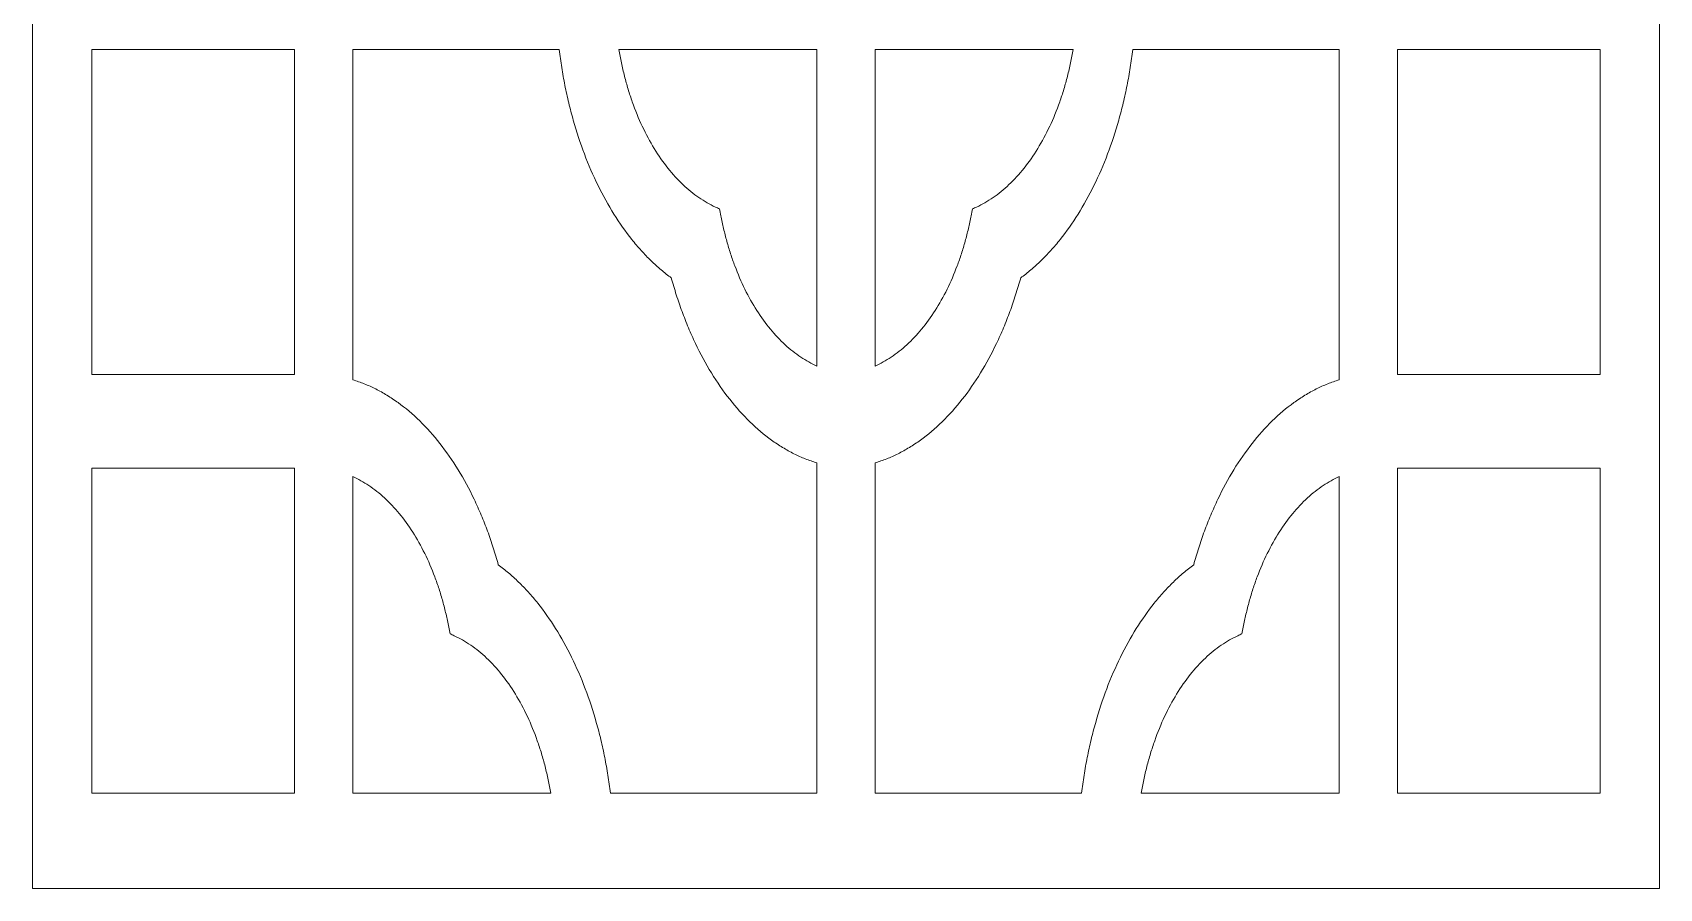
# Model space of a CAD drawing. Header units: centimetres. Extents: x -20.1 to -10.2, y -9.5 to 9.5.
# Drawn here: x -20.05 to -15.501, y -9.5 to -7.107 of the extents above; entities that cross this region are included whole.
import ezdxf

# ---------------------------------------------------------------- set-up
doc = ezdxf.new("R2010")
doc.units = ezdxf.units.CM
doc.header["$MEASUREMENT"] = 0
doc.layers.add('layer 1', color=7, linetype='Continuous')

msp = doc.modelspace()

# ---------------------------------------------------------------- linework, layer by layer
at = {"layer": 'layer 1', "color": 250, "lineweight": 9}
msp.add_open_spline([(-15.50075, 9.5), (-15.50075, 3.16666), (-15.50075, -3.16667), (-15.50075, -9.5), (-15.50075, -9.5), (-17.01717, -9.5), (-18.53362, -9.5), (-20.05006, -9.5), (-20.05006, -9.5), (-20.05006, -3.16667), (-20.05006, 3.16666), (-20.05006, 9.5), (-20.05006, 9.5), (-18.53362, 9.5), (-17.01717, 9.5), (-15.50075, 9.5)], degree=3, knots=[0, 0, 0, 0, 0.2, 0.2, 0.2, 0.2, 0.4, 0.4, 0.4, 0.4, 0.6, 0.6, 0.6, 0.6, 1, 1, 1, 1], dxfattribs=at)
at = {"layer": 'layer 1', "color": 7, "lineweight": 9}
for points, knots in [([(-19.88465, -8.06279), (-19.69574, -8.06279), (-19.50683, -8.06279), (-19.31798, -8.06279), (-19.31798, -8.06279), (-19.31798, -7.75997), (-19.31798, -7.45727), (-19.31798, -7.15454), (-19.31798, -7.15454), (-19.50683, -7.15454), (-19.69574, -7.15454), (-19.88465, -7.15454), (-19.88465, -7.15454), (-19.88465, -7.45727), (-19.88465, -7.75997), (-19.88465, -8.06279)], [0, 0, 0, 0, 0.2, 0.2, 0.2, 0.2, 0.4, 0.4, 0.4, 0.4, 0.6, 0.6, 0.6, 0.6, 1, 1, 1, 1]), ([(-18.43418, -9.23335), (-18.24187, -9.23335), (-18.04956, -9.23335), (-17.85725, -9.23335), (-17.85725, -9.23335), (-17.85725, -8.92557), (-17.85725, -8.61776), (-17.85725, -8.30988), (-17.85725, -8.30988), (-17.86793, -8.30676), (-17.87855, -8.30303), (-17.88919, -8.29879), (-17.88919, -8.29879), (-17.89984, -8.29455), (-17.91048, -8.28977), (-17.92104, -8.28447), (-17.92104, -8.28447), (-17.93165, -8.27921), (-17.94221, -8.27332), (-17.95264, -8.26697), (-17.95264, -8.26697), (-17.96317, -8.26057), (-17.97357, -8.25362), (-17.98383, -8.24616), (-17.98383, -8.24616), (-18.00454, -8.23125), (-18.02469, -8.21414), (-18.04418, -8.19519), (-18.04418, -8.19519), (-18.06376, -8.17604), (-18.08255, -8.15499), (-18.10056, -8.13219), (-18.10056, -8.13219), (-18.11855, -8.10931), (-18.1356, -8.08474), (-18.15165, -8.05855), (-18.15165, -8.05855), (-18.16765, -8.03241), (-18.18257, -8.00487), (-18.19634, -7.97597), (-18.19634, -7.97597), (-18.20326, -7.96157), (-18.20981, -7.94695), (-18.2161, -7.93195), (-18.2161, -7.93195), (-18.22232, -7.91712), (-18.22825, -7.90199), (-18.2339, -7.88666), (-18.2339, -7.88666), (-18.23955, -7.87135), (-18.24485, -7.85589), (-18.24987, -7.84014), (-18.24987, -7.84014), (-18.25483, -7.82462), (-18.25949, -7.80886), (-18.26391, -7.79289), (-18.26391, -7.79289), (-18.27353, -7.78577), (-18.28307, -7.77831), (-18.29251, -7.77022), (-18.29251, -7.77022), (-18.30198, -7.76225), (-18.31133, -7.75365), (-18.32057, -7.74472), (-18.32057, -7.74472), (-18.32983, -7.73573), (-18.33897, -7.7262), (-18.3479, -7.71636), (-18.3479, -7.71636), (-18.35698, -7.70629), (-18.36579, -7.69594), (-18.37442, -7.68506), (-18.37442, -7.68506), (-18.3919, -7.6632), (-18.40853, -7.63968), (-18.42428, -7.61463), (-18.42428, -7.61463), (-18.44007, -7.58934), (-18.45493, -7.56261), (-18.46876, -7.53443), (-18.46876, -7.53443), (-18.48259, -7.50625), (-18.49534, -7.47681), (-18.50695, -7.44626), (-18.50695, -7.44626), (-18.51844, -7.4158), (-18.52881, -7.3844), (-18.53795, -7.35211), (-18.53795, -7.35211), (-18.54252, -7.33605), (-18.54679, -7.31987), (-18.5507, -7.30342), (-18.5507, -7.30342), (-18.55461, -7.28715), (-18.55816, -7.27067), (-18.5615, -7.25407), (-18.5615, -7.25407), (-18.56475, -7.23762), (-18.56769, -7.22105), (-18.5704, -7.20437), (-18.5704, -7.20437), (-18.57299, -7.1878), (-18.57533, -7.17123), (-18.57735, -7.15454), (-18.57735, -7.15454), (-18.76965, -7.15454), (-18.96199, -7.15454), (-19.15427, -7.15454), (-19.15427, -7.15454), (-19.15427, -7.46232), (-19.15427, -7.77013), (-19.15427, -8.07791), (-19.15427, -8.07791), (-19.14362, -8.08113), (-19.13298, -8.08486), (-19.12236, -8.08898), (-19.12236, -8.08898), (-19.11172, -8.09325), (-19.1011, -8.09812), (-19.09052, -8.10341), (-19.09052, -8.10341), (-19.0799, -8.10868), (-19.06932, -8.11448), (-19.05891, -8.12092), (-19.05891, -8.12092), (-19.04842, -8.12732), (-19.03798, -8.13418), (-19.02773, -8.14163), (-19.02773, -8.14163), (-19.00701, -8.15664), (-18.98686, -8.17363), (-18.96741, -8.1927), (-18.96741, -8.1927), (-18.9478, -8.21176), (-18.929, -8.23278), (-18.91099, -8.2557), (-18.91099, -8.2557), (-18.89301, -8.27858), (-18.87596, -8.30315), (-18.8599, -8.32934), (-18.8599, -8.32934), (-18.8439, -8.35547), (-18.82899, -8.38302), (-18.81515, -8.41192), (-18.81515, -8.41192), (-18.80833, -8.42623), (-18.80174, -8.44091), (-18.79546, -8.45585), (-18.79546, -8.45585), (-18.7892, -8.47065), (-18.78328, -8.48577), (-18.77759, -8.50123), (-18.77759, -8.50123), (-18.772, -8.51645), (-18.76671, -8.53199), (-18.76169, -8.54763), (-18.76169, -8.54763), (-18.75672, -8.56327), (-18.752, -8.57902), (-18.74764, -8.59499), (-18.74764, -8.59499), (-18.73802, -8.60203), (-18.72849, -8.60958), (-18.71907, -8.61758), (-18.71907, -8.61758), (-18.70957, -8.62564), (-18.70019, -8.63415), (-18.69099, -8.64314), (-18.69099, -8.64314), (-18.68173, -8.65216), (-18.67261, -8.6616), (-18.66359, -8.67155), (-18.66359, -8.67155), (-18.65457, -8.68148), (-18.64576, -8.69194), (-18.63707, -8.70271), (-18.63707, -8.70271), (-18.61966, -8.72457), (-18.60303, -8.74809), (-18.58727, -8.77326), (-18.58727, -8.77326), (-18.57142, -8.79855), (-18.55663, -8.82528), (-18.5428, -8.85346), (-18.5428, -8.85346), (-18.52896, -8.88151), (-18.51621, -8.91095), (-18.5046, -8.94151), (-18.5046, -8.94151), (-18.49306, -8.97197), (-18.48271, -9.00348), (-18.47357, -9.03569), (-18.47357, -9.03569), (-18.46903, -9.05175), (-18.46479, -9.06802), (-18.46085, -9.08438), (-18.46085, -9.08438), (-18.45697, -9.10065), (-18.45333, -9.11712), (-18.45005, -9.13369), (-18.45005, -9.13369), (-18.44681, -9.15017), (-18.4438, -9.16674), (-18.44115, -9.18343), (-18.44115, -9.18343), (-18.43851, -9.2), (-18.43619, -9.21666), (-18.43418, -9.23335)], [0, 0, 0, 0, 0.0188679, 0.0188679, 0.0188679, 0.0188679, 0.0377358, 0.0377358, 0.0377358, 0.0377358, 0.0566038, 0.0566038, 0.0566038, 0.0566038, 0.0754717, 0.0754717, 0.0754717, 0.0754717, 0.0943396, 0.0943396, 0.0943396, 0.0943396, 0.1132075, 0.1132075, 0.1132075, 0.1132075, 0.1320755, 0.1320755, 0.1320755, 0.1320755, 0.1509434, 0.1509434, 0.1509434, 0.1509434, 0.1698113, 0.1698113, 0.1698113, 0.1698113, 0.1886792, 0.1886792, 0.1886792, 0.1886792, 0.2075472, 0.2075472, 0.2075472, 0.2075472, 0.2264151, 0.2264151, 0.2264151, 0.2264151, 0.245283, 0.245283, 0.245283, 0.245283, 0.2641509, 0.2641509, 0.2641509, 0.2641509, 0.2830189, 0.2830189, 0.2830189, 0.2830189, 0.3018868, 0.3018868, 0.3018868, 0.3018868, 0.3207547, 0.3207547, 0.3207547, 0.3207547, 0.3396226, 0.3396226, 0.3396226, 0.3396226, 0.3584906, 0.3584906, 0.3584906, 0.3584906, 0.3773585, 0.3773585, 0.3773585, 0.3773585, 0.3962264, 0.3962264, 0.3962264, 0.3962264, 0.4150943, 0.4150943, 0.4150943, 0.4150943, 0.4339623, 0.4339623, 0.4339623, 0.4339623, 0.4528302, 0.4528302, 0.4528302, 0.4528302, 0.4716981, 0.4716981, 0.4716981, 0.4716981, 0.490566, 0.490566, 0.490566, 0.490566, 0.509434, 0.509434, 0.509434, 0.509434, 0.5283019, 0.5283019, 0.5283019, 0.5283019, 0.5471698, 0.5471698, 0.5471698, 0.5471698, 0.5660377, 0.5660377, 0.5660377, 0.5660377, 0.5849057, 0.5849057, 0.5849057, 0.5849057, 0.6037736, 0.6037736, 0.6037736, 0.6037736, 0.6226415, 0.6226415, 0.6226415, 0.6226415, 0.6415094, 0.6415094, 0.6415094, 0.6415094, 0.6603774, 0.6603774, 0.6603774, 0.6603774, 0.6792453, 0.6792453, 0.6792453, 0.6792453, 0.6981132, 0.6981132, 0.6981132, 0.6981132, 0.7169811, 0.7169811, 0.7169811, 0.7169811, 0.7358491, 0.7358491, 0.7358491, 0.7358491, 0.754717, 0.754717, 0.754717, 0.754717, 0.7735849, 0.7735849, 0.7735849, 0.7735849, 0.7924528, 0.7924528, 0.7924528, 0.7924528, 0.8113208, 0.8113208, 0.8113208, 0.8113208, 0.8301887, 0.8301887, 0.8301887, 0.8301887, 0.8490566, 0.8490566, 0.8490566, 0.8490566, 0.8679245, 0.8679245, 0.8679245, 0.8679245, 0.8867925, 0.8867925, 0.8867925, 0.8867925, 0.9056604, 0.9056604, 0.9056604, 0.9056604, 0.9245283, 0.9245283, 0.9245283, 0.9245283, 0.9433962, 0.9433962, 0.9433962, 0.9433962, 0.9622642, 0.9622642, 0.9622642, 0.9622642, 1, 1, 1, 1]), ([(-18.41045, -7.15454), (-18.40832, -7.16696), (-18.406, -7.17941), (-18.40338, -7.19174), (-18.40338, -7.19174), (-18.40077, -7.20415), (-18.39791, -7.21648), (-18.39478, -7.2286), (-18.39478, -7.2286), (-18.39169, -7.24093), (-18.38826, -7.25305), (-18.38465, -7.26508), (-18.38465, -7.26508), (-18.38101, -7.2772), (-18.37707, -7.28899), (-18.37295, -7.3008), (-18.37295, -7.3008), (-18.36459, -7.32444), (-18.35527, -7.34711), (-18.34507, -7.36898), (-18.34507, -7.36898), (-18.33476, -7.39084), (-18.32357, -7.41168), (-18.31155, -7.43125), (-18.31155, -7.43125), (-18.29955, -7.45083), (-18.28674, -7.46917), (-18.27326, -7.48605), (-18.27326, -7.48605), (-18.25985, -7.50282), (-18.24581, -7.51816), (-18.23122, -7.53193), (-18.23122, -7.53193), (-18.21682, -7.54562), (-18.2019, -7.55774), (-18.1866, -7.56829), (-18.1866, -7.56829), (-18.17905, -7.57349), (-18.17144, -7.57824), (-18.16371, -7.58269), (-18.16371, -7.58269), (-18.15611, -7.58706), (-18.14838, -7.59099), (-18.14068, -7.59463), (-18.14068, -7.59463), (-18.13674, -7.59638), (-18.1328, -7.59824), (-18.12886, -7.60002), (-18.12886, -7.60002), (-18.12766, -7.60633), (-18.12649, -7.61253), (-18.12528, -7.61887), (-18.12528, -7.61887), (-18.12294, -7.63087), (-18.12047, -7.6429), (-18.1177, -7.65472), (-18.1177, -7.65472), (-18.11494, -7.66662), (-18.11193, -7.67853), (-18.10865, -7.69026), (-18.10865, -7.69026), (-18.1054, -7.70205), (-18.10186, -7.71366), (-18.09816, -7.72517), (-18.09816, -7.72517), (-18.0944, -7.73675), (-18.09043, -7.74815), (-18.08619, -7.75934), (-18.08619, -7.75934), (-18.07768, -7.78192), (-18.0683, -7.80369), (-18.05804, -7.8245), (-18.05804, -7.8245), (-18.04776, -7.84543), (-18.03666, -7.86522), (-18.02475, -7.88386), (-18.02475, -7.88386), (-18.01284, -7.90251), (-18.00024, -7.91992), (-17.98698, -7.93598), (-17.98698, -7.93598), (-17.97381, -7.95203), (-17.96004, -7.96653), (-17.94576, -7.9797), (-17.94576, -7.9797), (-17.93159, -7.99266), (-17.91704, -8.00415), (-17.90212, -8.01419), (-17.90212, -8.01419), (-17.89472, -8.01915), (-17.88727, -8.02372), (-17.87975, -8.02787), (-17.87975, -8.02787), (-17.87235, -8.03211), (-17.86477, -8.03584), (-17.85725, -8.03927), (-17.85725, -8.03927), (-17.85725, -7.74433), (-17.85725, -7.44948), (-17.85725, -7.15454), (-17.85725, -7.15454), (-18.04162, -7.15454), (-18.22602, -7.15454), (-18.41045, -7.15454)], [0, 0, 0, 0, 0.037037, 0.037037, 0.037037, 0.037037, 0.0740741, 0.0740741, 0.0740741, 0.0740741, 0.1111111, 0.1111111, 0.1111111, 0.1111111, 0.1481481, 0.1481481, 0.1481481, 0.1481481, 0.1851852, 0.1851852, 0.1851852, 0.1851852, 0.2222222, 0.2222222, 0.2222222, 0.2222222, 0.2592593, 0.2592593, 0.2592593, 0.2592593, 0.2962963, 0.2962963, 0.2962963, 0.2962963, 0.3333333, 0.3333333, 0.3333333, 0.3333333, 0.3703704, 0.3703704, 0.3703704, 0.3703704, 0.4074074, 0.4074074, 0.4074074, 0.4074074, 0.4444444, 0.4444444, 0.4444444, 0.4444444, 0.4814815, 0.4814815, 0.4814815, 0.4814815, 0.5185185, 0.5185185, 0.5185185, 0.5185185, 0.5555556, 0.5555556, 0.5555556, 0.5555556, 0.5925926, 0.5925926, 0.5925926, 0.5925926, 0.6296296, 0.6296296, 0.6296296, 0.6296296, 0.6666667, 0.6666667, 0.6666667, 0.6666667, 0.7037037, 0.7037037, 0.7037037, 0.7037037, 0.7407407, 0.7407407, 0.7407407, 0.7407407, 0.7777778, 0.7777778, 0.7777778, 0.7777778, 0.8148148, 0.8148148, 0.8148148, 0.8148148, 0.8518519, 0.8518519, 0.8518519, 0.8518519, 0.8888889, 0.8888889, 0.8888889, 0.8888889, 0.9259259, 0.9259259, 0.9259259, 0.9259259, 1, 1, 1, 1]), ([(-16.80319, -8.59499), (-16.7988, -8.57902), (-16.79414, -8.56327), (-16.78917, -8.54763), (-16.78917, -8.54763), (-16.78415, -8.53199), (-16.77886, -8.51645), (-16.77321, -8.50123), (-16.77321, -8.50123), (-16.76755, -8.48577), (-16.7616, -8.47065), (-16.75537, -8.45585), (-16.75537, -8.45585), (-16.74912, -8.44091), (-16.74253, -8.42623), (-16.73565, -8.41192), (-16.73565, -8.41192), (-16.72187, -8.38302), (-16.70696, -8.35547), (-16.69096, -8.32934), (-16.69096, -8.32934), (-16.6749, -8.30315), (-16.65785, -8.27858), (-16.63984, -8.2557), (-16.63984, -8.2557), (-16.62186, -8.23278), (-16.60306, -8.21176), (-16.58346, -8.1927), (-16.58346, -8.1927), (-16.564, -8.17363), (-16.54385, -8.15664), (-16.52313, -8.14163), (-16.52313, -8.14163), (-16.51288, -8.13418), (-16.50244, -8.12732), (-16.49195, -8.12092), (-16.49195, -8.12092), (-16.48148, -8.11448), (-16.47096, -8.10868), (-16.46034, -8.10341), (-16.46034, -8.10341), (-16.44979, -8.09812), (-16.43917, -8.09325), (-16.4285, -8.08898), (-16.4285, -8.08898), (-16.41785, -8.08486), (-16.40724, -8.08113), (-16.39653, -8.07791), (-16.39653, -8.07791), (-16.39653, -7.77013), (-16.39653, -7.46232), (-16.39653, -7.15454), (-16.39653, -7.15454), (-16.58887, -7.15454), (-16.78118, -7.15454), (-16.97348, -7.15454), (-16.97348, -7.15454), (-16.9755, -7.17123), (-16.97781, -7.1878), (-16.98046, -7.20437), (-16.98046, -7.20437), (-16.98311, -7.22105), (-16.98611, -7.23762), (-16.98936, -7.25407), (-16.98936, -7.25407), (-16.99264, -7.27067), (-16.99625, -7.28715), (-17.00016, -7.30342), (-17.00016, -7.30342), (-17.0041, -7.31987), (-17.00834, -7.33605), (-17.01288, -7.35211), (-17.01288, -7.35211), (-17.02199, -7.3844), (-17.03236, -7.4158), (-17.04391, -7.44626), (-17.04391, -7.44626), (-17.05552, -7.47681), (-17.06827, -7.50625), (-17.0821, -7.53443), (-17.0821, -7.53443), (-17.09587, -7.56261), (-17.11073, -7.58934), (-17.12658, -7.61463), (-17.12658, -7.61463), (-17.14233, -7.63968), (-17.15896, -7.6632), (-17.17638, -7.68506), (-17.17638, -7.68506), (-17.18501, -7.69594), (-17.19388, -7.70629), (-17.2029, -7.71636), (-17.2029, -7.71636), (-17.21186, -7.7262), (-17.22103, -7.73573), (-17.23029, -7.74472), (-17.23029, -7.74472), (-17.2395, -7.75365), (-17.24888, -7.76225), (-17.25835, -7.77022), (-17.25835, -7.77022), (-17.26779, -7.77831), (-17.27733, -7.78577), (-17.28695, -7.79289), (-17.28695, -7.79289), (-17.29131, -7.80886), (-17.29603, -7.82462), (-17.30099, -7.84014), (-17.30099, -7.84014), (-17.30598, -7.85589), (-17.31131, -7.87135), (-17.3169, -7.88666), (-17.3169, -7.88666), (-17.32255, -7.90199), (-17.32851, -7.91712), (-17.33476, -7.93195), (-17.33476, -7.93195), (-17.34105, -7.94695), (-17.3476, -7.96157), (-17.35446, -7.97597), (-17.35446, -7.97597), (-17.36829, -8.00487), (-17.38321, -8.03241), (-17.39921, -8.05855), (-17.39921, -8.05855), (-17.41526, -8.08474), (-17.43231, -8.10931), (-17.45027, -8.13219), (-17.45027, -8.13219), (-17.46825, -8.15499), (-17.4871, -8.17604), (-17.50671, -8.19519), (-17.50671, -8.19519), (-17.52617, -8.21414), (-17.54632, -8.23125), (-17.56703, -8.24616), (-17.56703, -8.24616), (-17.57729, -8.25362), (-17.58769, -8.26057), (-17.59822, -8.26697), (-17.59822, -8.26697), (-17.60862, -8.27332), (-17.61921, -8.27921), (-17.62982, -8.28447), (-17.62982, -8.28447), (-17.64038, -8.28977), (-17.65099, -8.29455), (-17.66167, -8.29879), (-17.66167, -8.29879), (-17.67225, -8.30303), (-17.68293, -8.30676), (-17.69358, -8.30988), (-17.69358, -8.30988), (-17.69358, -8.61776), (-17.69358, -8.92557), (-17.69358, -9.23335), (-17.69358, -9.23335), (-17.5013, -9.23335), (-17.30896, -9.23335), (-17.11668, -9.23335), (-17.11668, -9.23335), (-17.11464, -9.21666), (-17.11229, -9.2), (-17.10965, -9.18343), (-17.10965, -9.18343), (-17.107, -9.16674), (-17.10405, -9.15017), (-17.10081, -9.13369), (-17.10081, -9.13369), (-17.09747, -9.11712), (-17.09389, -9.10065), (-17.08995, -9.08438), (-17.08995, -9.08438), (-17.08604, -9.06802), (-17.08183, -9.05175), (-17.07726, -9.03569), (-17.07726, -9.03569), (-17.06812, -9.00348), (-17.05774, -8.97197), (-17.04626, -8.94151), (-17.04626, -8.94151), (-17.03465, -8.91095), (-17.0219, -8.88151), (-17.00807, -8.85346), (-17.00807, -8.85346), (-16.99423, -8.82528), (-16.97941, -8.79855), (-16.96356, -8.77326), (-16.96356, -8.77326), (-16.94783, -8.74809), (-16.9312, -8.72457), (-16.91373, -8.70271), (-16.91373, -8.70271), (-16.9051, -8.69194), (-16.89623, -8.68148), (-16.88721, -8.67155), (-16.88721, -8.67155), (-16.87825, -8.6616), (-16.86913, -8.65216), (-16.85987, -8.64314), (-16.85987, -8.64314), (-16.85064, -8.63415), (-16.84129, -8.62564), (-16.83179, -8.61758), (-16.83179, -8.61758), (-16.82237, -8.60958), (-16.81284, -8.60203), (-16.80319, -8.59499)], [0, 0, 0, 0, 0.0188679, 0.0188679, 0.0188679, 0.0188679, 0.0377358, 0.0377358, 0.0377358, 0.0377358, 0.0566038, 0.0566038, 0.0566038, 0.0566038, 0.0754717, 0.0754717, 0.0754717, 0.0754717, 0.0943396, 0.0943396, 0.0943396, 0.0943396, 0.1132075, 0.1132075, 0.1132075, 0.1132075, 0.1320755, 0.1320755, 0.1320755, 0.1320755, 0.1509434, 0.1509434, 0.1509434, 0.1509434, 0.1698113, 0.1698113, 0.1698113, 0.1698113, 0.1886792, 0.1886792, 0.1886792, 0.1886792, 0.2075472, 0.2075472, 0.2075472, 0.2075472, 0.2264151, 0.2264151, 0.2264151, 0.2264151, 0.245283, 0.245283, 0.245283, 0.245283, 0.2641509, 0.2641509, 0.2641509, 0.2641509, 0.2830189, 0.2830189, 0.2830189, 0.2830189, 0.3018868, 0.3018868, 0.3018868, 0.3018868, 0.3207547, 0.3207547, 0.3207547, 0.3207547, 0.3396226, 0.3396226, 0.3396226, 0.3396226, 0.3584906, 0.3584906, 0.3584906, 0.3584906, 0.3773585, 0.3773585, 0.3773585, 0.3773585, 0.3962264, 0.3962264, 0.3962264, 0.3962264, 0.4150943, 0.4150943, 0.4150943, 0.4150943, 0.4339623, 0.4339623, 0.4339623, 0.4339623, 0.4528302, 0.4528302, 0.4528302, 0.4528302, 0.4716981, 0.4716981, 0.4716981, 0.4716981, 0.490566, 0.490566, 0.490566, 0.490566, 0.509434, 0.509434, 0.509434, 0.509434, 0.5283019, 0.5283019, 0.5283019, 0.5283019, 0.5471698, 0.5471698, 0.5471698, 0.5471698, 0.5660377, 0.5660377, 0.5660377, 0.5660377, 0.5849057, 0.5849057, 0.5849057, 0.5849057, 0.6037736, 0.6037736, 0.6037736, 0.6037736, 0.6226415, 0.6226415, 0.6226415, 0.6226415, 0.6415094, 0.6415094, 0.6415094, 0.6415094, 0.6603774, 0.6603774, 0.6603774, 0.6603774, 0.6792453, 0.6792453, 0.6792453, 0.6792453, 0.6981132, 0.6981132, 0.6981132, 0.6981132, 0.7169811, 0.7169811, 0.7169811, 0.7169811, 0.7358491, 0.7358491, 0.7358491, 0.7358491, 0.754717, 0.754717, 0.754717, 0.754717, 0.7735849, 0.7735849, 0.7735849, 0.7735849, 0.7924528, 0.7924528, 0.7924528, 0.7924528, 0.8113208, 0.8113208, 0.8113208, 0.8113208, 0.8301887, 0.8301887, 0.8301887, 0.8301887, 0.8490566, 0.8490566, 0.8490566, 0.8490566, 0.8679245, 0.8679245, 0.8679245, 0.8679245, 0.8867925, 0.8867925, 0.8867925, 0.8867925, 0.9056604, 0.9056604, 0.9056604, 0.9056604, 0.9245283, 0.9245283, 0.9245283, 0.9245283, 0.9433962, 0.9433962, 0.9433962, 0.9433962, 0.9622642, 0.9622642, 0.9622642, 0.9622642, 1, 1, 1, 1]), ([(-17.69358, -8.03927), (-17.68603, -8.03584), (-17.67851, -8.03211), (-17.67105, -8.02787), (-17.67105, -8.02787), (-17.66353, -8.02372), (-17.65608, -8.01915), (-17.64874, -8.01419), (-17.64874, -8.01419), (-17.63382, -8.00415), (-17.61927, -7.99266), (-17.6051, -7.9797), (-17.6051, -7.9797), (-17.59082, -7.96653), (-17.57702, -7.95203), (-17.56388, -7.93598), (-17.56388, -7.93598), (-17.55062, -7.91992), (-17.53799, -7.90251), (-17.52611, -7.88386), (-17.52611, -7.88386), (-17.5142, -7.86522), (-17.50307, -7.84543), (-17.49276, -7.8245), (-17.49276, -7.8245), (-17.4825, -7.80369), (-17.47312, -7.78192), (-17.46464, -7.75934), (-17.46464, -7.75934), (-17.46043, -7.74815), (-17.45643, -7.73675), (-17.45267, -7.72517), (-17.45267, -7.72517), (-17.44894, -7.71366), (-17.44546, -7.70205), (-17.44221, -7.69026), (-17.44221, -7.69026), (-17.43893, -7.67853), (-17.43595, -7.66662), (-17.43313, -7.65472), (-17.43313, -7.65472), (-17.43039, -7.6429), (-17.42786, -7.63087), (-17.42558, -7.61887), (-17.42558, -7.61887), (-17.42438, -7.61253), (-17.42317, -7.60633), (-17.422, -7.60002), (-17.422, -7.60002), (-17.41806, -7.59824), (-17.41412, -7.59638), (-17.41018, -7.59463), (-17.41018, -7.59463), (-17.40248, -7.59099), (-17.39475, -7.58706), (-17.38715, -7.58269), (-17.38715, -7.58269), (-17.37942, -7.57824), (-17.37181, -7.57349), (-17.36423, -7.56829), (-17.36423, -7.56829), (-17.34896, -7.55774), (-17.33404, -7.54562), (-17.31964, -7.53193), (-17.31964, -7.53193), (-17.30505, -7.51816), (-17.29101, -7.50282), (-17.2776, -7.48605), (-17.2776, -7.48605), (-17.26406, -7.46917), (-17.25131, -7.45083), (-17.23928, -7.43125), (-17.23928, -7.43125), (-17.22729, -7.41168), (-17.2161, -7.39084), (-17.20579, -7.36898), (-17.20579, -7.36898), (-17.19553, -7.34711), (-17.18627, -7.32444), (-17.17785, -7.3008), (-17.17785, -7.3008), (-17.17373, -7.28899), (-17.16985, -7.2772), (-17.16615, -7.26508), (-17.16615, -7.26508), (-17.16254, -7.25305), (-17.15917, -7.24093), (-17.15608, -7.2286), (-17.15608, -7.2286), (-17.15295, -7.21648), (-17.15006, -7.20415), (-17.14745, -7.19174), (-17.14745, -7.19174), (-17.14486, -7.17941), (-17.14254, -7.16696), (-17.14041, -7.15454), (-17.14041, -7.15454), (-17.32484, -7.15454), (-17.50918, -7.15454), (-17.69358, -7.15454), (-17.69358, -7.15454), (-17.69358, -7.44948), (-17.69358, -7.74433), (-17.69358, -8.03927)], [0, 0, 0, 0, 0.037037, 0.037037, 0.037037, 0.037037, 0.0740741, 0.0740741, 0.0740741, 0.0740741, 0.1111111, 0.1111111, 0.1111111, 0.1111111, 0.1481481, 0.1481481, 0.1481481, 0.1481481, 0.1851852, 0.1851852, 0.1851852, 0.1851852, 0.2222222, 0.2222222, 0.2222222, 0.2222222, 0.2592593, 0.2592593, 0.2592593, 0.2592593, 0.2962963, 0.2962963, 0.2962963, 0.2962963, 0.3333333, 0.3333333, 0.3333333, 0.3333333, 0.3703704, 0.3703704, 0.3703704, 0.3703704, 0.4074074, 0.4074074, 0.4074074, 0.4074074, 0.4444444, 0.4444444, 0.4444444, 0.4444444, 0.4814815, 0.4814815, 0.4814815, 0.4814815, 0.5185185, 0.5185185, 0.5185185, 0.5185185, 0.5555556, 0.5555556, 0.5555556, 0.5555556, 0.5925926, 0.5925926, 0.5925926, 0.5925926, 0.6296296, 0.6296296, 0.6296296, 0.6296296, 0.6666667, 0.6666667, 0.6666667, 0.6666667, 0.7037037, 0.7037037, 0.7037037, 0.7037037, 0.7407407, 0.7407407, 0.7407407, 0.7407407, 0.7777778, 0.7777778, 0.7777778, 0.7777778, 0.8148148, 0.8148148, 0.8148148, 0.8148148, 0.8518519, 0.8518519, 0.8518519, 0.8518519, 0.8888889, 0.8888889, 0.8888889, 0.8888889, 0.9259259, 0.9259259, 0.9259259, 0.9259259, 1, 1, 1, 1]), ([(-16.23288, -8.06279), (-16.04397, -8.06279), (-15.85512, -8.06279), (-15.66618, -8.06279), (-15.66618, -8.06279), (-15.66618, -7.75997), (-15.66618, -7.45727), (-15.66618, -7.15454), (-15.66618, -7.15454), (-15.85512, -7.15454), (-16.04397, -7.15454), (-16.23288, -7.15454), (-16.23288, -7.15454), (-16.23288, -7.45727), (-16.23288, -7.75997), (-16.23288, -8.06279)], [0, 0, 0, 0, 0.2, 0.2, 0.2, 0.2, 0.4, 0.4, 0.4, 0.4, 0.6, 0.6, 0.6, 0.6, 1, 1, 1, 1]), ([(-19.88465, -8.3251), (-19.88465, -8.6278), (-19.88465, -8.93053), (-19.88465, -9.23335), (-19.88465, -9.23335), (-19.69574, -9.23335), (-19.50683, -9.23335), (-19.31798, -9.23335), (-19.31798, -9.23335), (-19.31798, -8.93053), (-19.31798, -8.6278), (-19.31798, -8.3251), (-19.31798, -8.3251), (-19.50683, -8.3251), (-19.69574, -8.3251), (-19.88465, -8.3251)], [0, 0, 0, 0, 0.2, 0.2, 0.2, 0.2, 0.4, 0.4, 0.4, 0.4, 0.6, 0.6, 0.6, 0.6, 1, 1, 1, 1]), ([(-16.23288, -9.23335), (-16.04397, -9.23335), (-15.85512, -9.23335), (-15.66618, -9.23335), (-15.66618, -9.23335), (-15.66618, -8.93053), (-15.66618, -8.6278), (-15.66618, -8.3251), (-15.66618, -8.3251), (-15.85512, -8.3251), (-16.04397, -8.3251), (-16.23288, -8.3251), (-16.23288, -8.3251), (-16.23288, -8.6278), (-16.23288, -8.93053), (-16.23288, -9.23335)], [0, 0, 0, 0, 0.2, 0.2, 0.2, 0.2, 0.4, 0.4, 0.4, 0.4, 0.6, 0.6, 0.6, 0.6, 1, 1, 1, 1]), ([(-19.15427, -8.3485), (-19.15427, -8.64347), (-19.15427, -8.93841), (-19.15427, -9.23335), (-19.15427, -9.23335), (-18.96987, -9.23335), (-18.78553, -9.23335), (-18.60113, -9.23335), (-18.60113, -9.23335), (-18.60324, -9.22081), (-18.60558, -9.20848), (-18.60817, -9.19615), (-18.60817, -9.19615), (-18.61076, -9.18373), (-18.61364, -9.1714), (-18.61677, -9.15916), (-18.61677, -9.15916), (-18.61987, -9.14696), (-18.62324, -9.13475), (-18.62685, -9.12281), (-18.62685, -9.12281), (-18.63054, -9.11069), (-18.63442, -9.09878), (-18.63857, -9.08705), (-18.63857, -9.08705), (-18.64696, -9.06345), (-18.65622, -9.04065), (-18.66648, -9.01891), (-18.66648, -9.01891), (-18.67679, -8.99693), (-18.68798, -8.97612), (-18.70001, -8.95654), (-18.70001, -8.95654), (-18.71201, -8.93697), (-18.72476, -8.91871), (-18.73829, -8.90184), (-18.73829, -8.90184), (-18.7517, -8.88494), (-18.76575, -8.86961), (-18.78033, -8.85583), (-18.78033, -8.85583), (-18.79473, -8.84218), (-18.80965, -8.83015), (-18.82493, -8.8196), (-18.82493, -8.8196), (-18.8325, -8.81439), (-18.84011, -8.80952), (-18.84784, -8.80516), (-18.84784, -8.80516), (-18.85545, -8.80083), (-18.86318, -8.79677), (-18.87088, -8.79325), (-18.87088, -8.79325), (-18.87481, -8.79139), (-18.87875, -8.78965), (-18.88269, -8.78778), (-18.88269, -8.78778), (-18.8839, -8.78156), (-18.88507, -8.77524), (-18.88627, -8.76902), (-18.88627, -8.76902), (-18.88856, -8.7569), (-18.89108, -8.74499), (-18.89382, -8.73317), (-18.89382, -8.73317), (-18.89662, -8.72114), (-18.89962, -8.70935), (-18.9029, -8.69766), (-18.9029, -8.69766), (-18.90618, -8.68584), (-18.90964, -8.67414), (-18.91337, -8.66262), (-18.91337, -8.66262), (-18.91716, -8.65102), (-18.92112, -8.63962), (-18.92533, -8.62843), (-18.92533, -8.62843), (-18.93382, -8.60585), (-18.94326, -8.58411), (-18.95345, -8.56327), (-18.95345, -8.56327), (-18.96377, -8.54246), (-18.97489, -8.52255), (-18.9868, -8.50391), (-18.9868, -8.50391), (-18.99868, -8.48526), (-19.01131, -8.46785), (-19.02457, -8.45179), (-19.02457, -8.45179), (-19.03774, -8.43585), (-19.05152, -8.42124), (-19.0658, -8.40819), (-19.0658, -8.40819), (-19.07993, -8.39514), (-19.09452, -8.38362), (-19.10943, -8.37358), (-19.10943, -8.37358), (-19.11677, -8.3687), (-19.12423, -8.36416), (-19.13181, -8.35992), (-19.13181, -8.35992), (-19.1392, -8.35577), (-19.14672, -8.35192), (-19.15427, -8.3485)], [0, 0, 0, 0, 0.037037, 0.037037, 0.037037, 0.037037, 0.0740741, 0.0740741, 0.0740741, 0.0740741, 0.1111111, 0.1111111, 0.1111111, 0.1111111, 0.1481481, 0.1481481, 0.1481481, 0.1481481, 0.1851852, 0.1851852, 0.1851852, 0.1851852, 0.2222222, 0.2222222, 0.2222222, 0.2222222, 0.2592593, 0.2592593, 0.2592593, 0.2592593, 0.2962963, 0.2962963, 0.2962963, 0.2962963, 0.3333333, 0.3333333, 0.3333333, 0.3333333, 0.3703704, 0.3703704, 0.3703704, 0.3703704, 0.4074074, 0.4074074, 0.4074074, 0.4074074, 0.4444444, 0.4444444, 0.4444444, 0.4444444, 0.4814815, 0.4814815, 0.4814815, 0.4814815, 0.5185185, 0.5185185, 0.5185185, 0.5185185, 0.5555556, 0.5555556, 0.5555556, 0.5555556, 0.5925926, 0.5925926, 0.5925926, 0.5925926, 0.6296296, 0.6296296, 0.6296296, 0.6296296, 0.6666667, 0.6666667, 0.6666667, 0.6666667, 0.7037037, 0.7037037, 0.7037037, 0.7037037, 0.7407407, 0.7407407, 0.7407407, 0.7407407, 0.7777778, 0.7777778, 0.7777778, 0.7777778, 0.8148148, 0.8148148, 0.8148148, 0.8148148, 0.8518519, 0.8518519, 0.8518519, 0.8518519, 0.8888889, 0.8888889, 0.8888889, 0.8888889, 0.9259259, 0.9259259, 0.9259259, 0.9259259, 1, 1, 1, 1]), ([(-16.39653, -9.23335), (-16.39653, -8.93841), (-16.39653, -8.64347), (-16.39653, -8.3485), (-16.39653, -8.3485), (-16.40408, -8.35192), (-16.4116, -8.35577), (-16.41905, -8.35992), (-16.41905, -8.35992), (-16.42657, -8.36416), (-16.43403, -8.3687), (-16.44143, -8.37358), (-16.44143, -8.37358), (-16.45634, -8.38362), (-16.4709, -8.39514), (-16.48506, -8.40819), (-16.48506, -8.40819), (-16.49935, -8.42124), (-16.51306, -8.43585), (-16.52629, -8.45179), (-16.52629, -8.45179), (-16.53955, -8.46785), (-16.55218, -8.48526), (-16.56403, -8.50391), (-16.56403, -8.50391), (-16.57597, -8.52255), (-16.58703, -8.54246), (-16.59735, -8.56327), (-16.59735, -8.56327), (-16.6076, -8.58411), (-16.61698, -8.60585), (-16.62553, -8.62843), (-16.62553, -8.62843), (-16.62974, -8.63962), (-16.6337, -8.65102), (-16.63743, -8.66262), (-16.63743, -8.66262), (-16.64116, -8.67414), (-16.64471, -8.68584), (-16.64796, -8.69766), (-16.64796, -8.69766), (-16.65124, -8.70935), (-16.65421, -8.72114), (-16.65698, -8.73317), (-16.65698, -8.73317), (-16.65978, -8.74499), (-16.66224, -8.7569), (-16.66459, -8.76902), (-16.66459, -8.76902), (-16.66579, -8.77524), (-16.66696, -8.78156), (-16.66817, -8.78778), (-16.66817, -8.78778), (-16.67211, -8.78965), (-16.67599, -8.79139), (-16.67992, -8.79325), (-16.67992, -8.79325), (-16.68768, -8.79677), (-16.69541, -8.80083), (-16.70302, -8.80516), (-16.70302, -8.80516), (-16.71075, -8.80952), (-16.71836, -8.81439), (-16.7259, -8.8196), (-16.7259, -8.8196), (-16.74118, -8.83015), (-16.75607, -8.84218), (-16.77053, -8.85583), (-16.77053, -8.85583), (-16.78511, -8.86961), (-16.79916, -8.88494), (-16.81257, -8.90184), (-16.81257, -8.90184), (-16.82604, -8.91871), (-16.83882, -8.93697), (-16.85085, -8.95654), (-16.85085, -8.95654), (-16.86288, -8.97612), (-16.87407, -8.99693), (-16.88438, -9.01891), (-16.88438, -9.01891), (-16.89458, -9.04065), (-16.9039, -9.06345), (-16.91223, -9.08705), (-16.91223, -9.08705), (-16.91638, -9.09878), (-16.92032, -9.11069), (-16.92395, -9.12281), (-16.92395, -9.12281), (-16.92756, -9.13475), (-16.93099, -9.14696), (-16.93409, -9.15916), (-16.93409, -9.15916), (-16.93722, -9.1714), (-16.94004, -9.18373), (-16.94269, -9.19615), (-16.94269, -9.19615), (-16.94531, -9.20848), (-16.94762, -9.22081), (-16.94976, -9.23335), (-16.94976, -9.23335), (-16.76533, -9.23335), (-16.58093, -9.23335), (-16.39653, -9.23335)], [0, 0, 0, 0, 0.037037, 0.037037, 0.037037, 0.037037, 0.0740741, 0.0740741, 0.0740741, 0.0740741, 0.1111111, 0.1111111, 0.1111111, 0.1111111, 0.1481481, 0.1481481, 0.1481481, 0.1481481, 0.1851852, 0.1851852, 0.1851852, 0.1851852, 0.2222222, 0.2222222, 0.2222222, 0.2222222, 0.2592593, 0.2592593, 0.2592593, 0.2592593, 0.2962963, 0.2962963, 0.2962963, 0.2962963, 0.3333333, 0.3333333, 0.3333333, 0.3333333, 0.3703704, 0.3703704, 0.3703704, 0.3703704, 0.4074074, 0.4074074, 0.4074074, 0.4074074, 0.4444444, 0.4444444, 0.4444444, 0.4444444, 0.4814815, 0.4814815, 0.4814815, 0.4814815, 0.5185185, 0.5185185, 0.5185185, 0.5185185, 0.5555556, 0.5555556, 0.5555556, 0.5555556, 0.5925926, 0.5925926, 0.5925926, 0.5925926, 0.6296296, 0.6296296, 0.6296296, 0.6296296, 0.6666667, 0.6666667, 0.6666667, 0.6666667, 0.7037037, 0.7037037, 0.7037037, 0.7037037, 0.7407407, 0.7407407, 0.7407407, 0.7407407, 0.7777778, 0.7777778, 0.7777778, 0.7777778, 0.8148148, 0.8148148, 0.8148148, 0.8148148, 0.8518519, 0.8518519, 0.8518519, 0.8518519, 0.8888889, 0.8888889, 0.8888889, 0.8888889, 0.9259259, 0.9259259, 0.9259259, 0.9259259, 1, 1, 1, 1])]:
    msp.add_open_spline(points, degree=3, knots=knots, dxfattribs=at)

doc.saveas('drawing.dxf')
